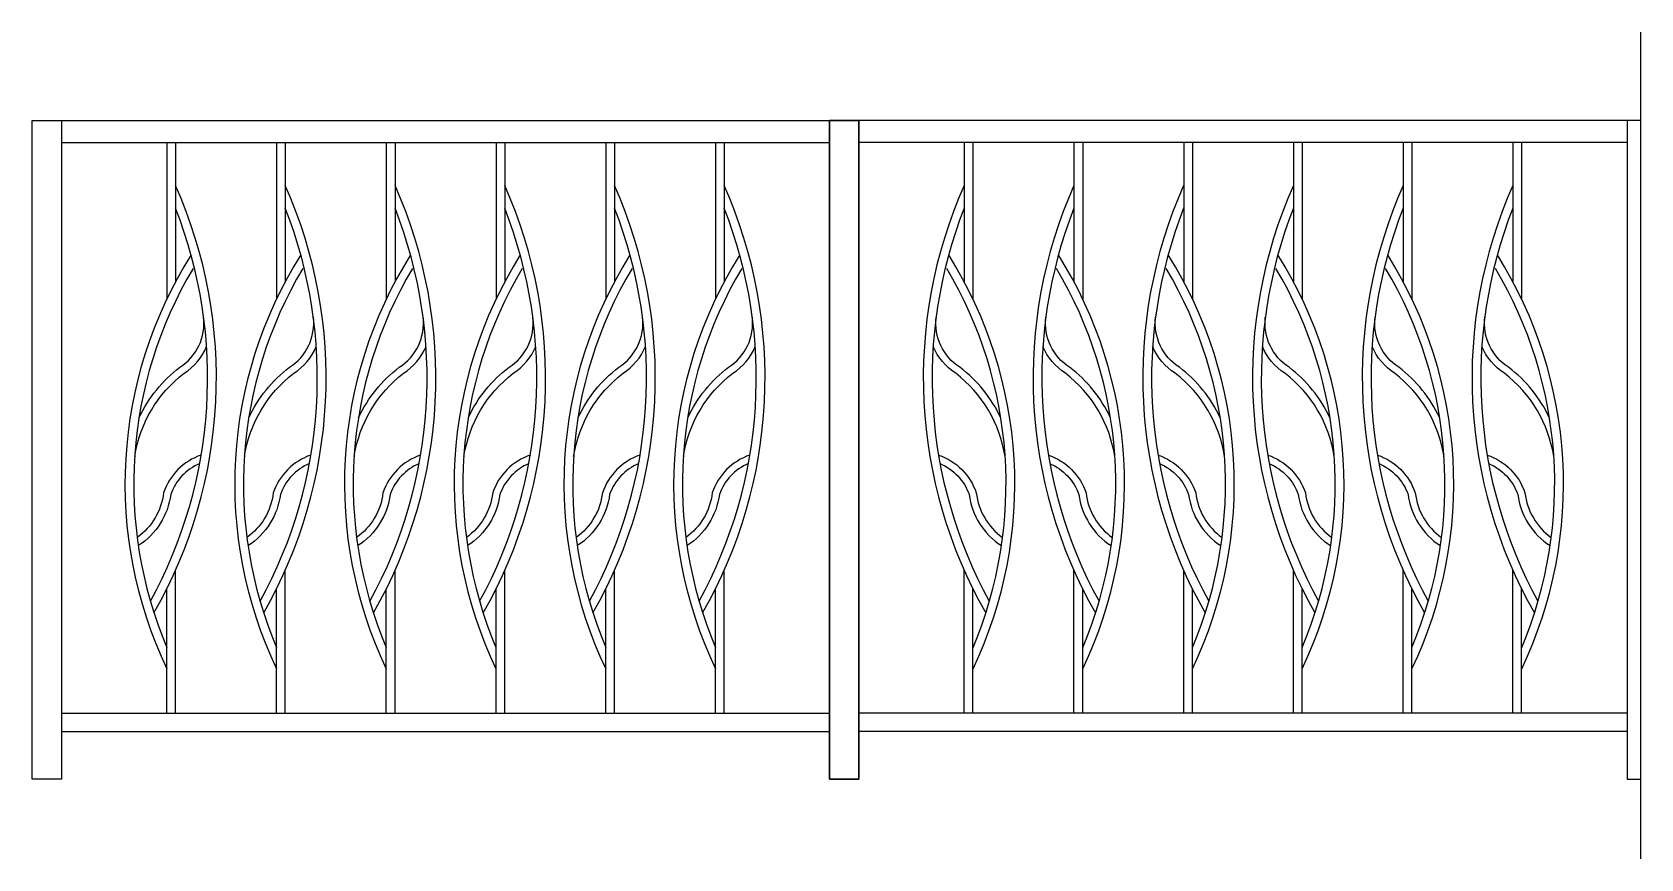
# Model space of a CAD drawing. Extents: x 146 to 2345, y 379 to 1508.
import ezdxf

# ---------------------------------------------------------------- set-up
doc = ezdxf.new("R2010")
doc.units = 0
doc.header["$LTSCALE"] = 0.85
doc.header["$MEASUREMENT"] = 0
for name, color, linetype in [('3', 3, 'CONTINUOUS'), ('4', 4, 'CONTINUOUS'), ('7', 7, 'CONTINUOUS')]:
    doc.layers.add(name, color=color, linetype=linetype)

msp = doc.modelspace()

# ---------------------------------------------------------------- linework, layer by layer
at = {"layer": '3'}
msp.add_line((2345, 378.8), (2345, 1508.3), dxfattribs=at)
for points in [[(292.1, 981.5, -0.119823), (347.9, 1050.4, 0.286171), (380.5, 1118.8, 0.286171)], [(442.1, 981.5, -0.119823), (497.9, 1050.4, 0.286171), (530.5, 1118.8, 0.286171)], [(592.1, 981.5, -0.119823), (647.9, 1050.4, 0.286171), (680.5, 1118.8, 0.286171)], [(742.1, 981.5, -0.119823), (797.9, 1050.4, 0.286171), (830.5, 1118.8, 0.286171)], [(892.1, 981.5, -0.119823), (947.9, 1050.4, 0.286171), (980.5, 1118.8, 0.286171)], [(1042.1, 981.5, -0.119823), (1097.9, 1050.4, 0.286171), (1130.5, 1118.8, 0.286171)], [(1470.1, 981.5, 0.119823), (1414.2, 1050.4, -0.286171), (1381.7, 1118.8, -0.286171)], [(1620.1, 981.5, 0.119823), (1564.2, 1050.4, -0.286171), (1531.7, 1118.8, -0.286171)], [(1770.1, 981.5, 0.119823), (1714.2, 1050.4, -0.286171), (1681.7, 1118.8, -0.286171)], [(1920.1, 981.5, 0.119823), (1864.2, 1050.4, -0.286171), (1831.7, 1118.8, -0.286171)], [(2070.1, 981.5, 0.119823), (2014.2, 1050.4, -0.286171), (1981.7, 1118.8, -0.286171)], [(2220.1, 981.5, 0.119823), (2164.2, 1050.4, -0.286171), (2131.7, 1118.8, -0.286171)], [(286.2, 928.4, -0.192971), (353.7, 1042.2, 0.14991), (384.5, 1078.9, 0.14991)], [(436.2, 928.4, -0.192971), (503.7, 1042.2, 0.14991), (534.5, 1078.9, 0.14991)], [(586.2, 928.4, -0.192971), (653.7, 1042.2, 0.14991), (684.5, 1078.9, 0.14991)], [(736.2, 928.4, -0.192971), (803.7, 1042.2, 0.14991), (834.5, 1078.9, 0.14991)], [(886.2, 928.4, -0.192971), (953.7, 1042.2, 0.14991), (984.5, 1078.9, 0.14991)], [(1036.2, 928.4, -0.192971), (1103.7, 1042.2, 0.14991), (1134.5, 1078.9, 0.14991)], [(1476, 928.4, 0.192971), (1408.5, 1042.2, -0.14991), (1377.7, 1078.9, -0.14991)], [(1626, 928.4, 0.192971), (1558.5, 1042.2, -0.14991), (1527.7, 1078.9, -0.14991)], [(1776, 928.4, 0.192971), (1708.5, 1042.2, -0.14991), (1677.7, 1078.9, -0.14991)], [(1926, 928.4, 0.192971), (1858.5, 1042.2, -0.14991), (1827.7, 1078.9, -0.14991)], [(2076, 928.4, 0.192971), (2008.5, 1042.2, -0.14991), (1977.7, 1078.9, -0.14991)], [(2226, 928.4, 0.192971), (2158.5, 1042.2, -0.14991), (2127.7, 1078.9, -0.14991)], [(377.1, 930.5, 0.231608), (325.6, 878.9, -0.211084), (289.6, 817.8)], [(527.1, 930.5, 0.231608), (475.6, 878.9, -0.211084), (439.6, 817.8)], [(677.1, 930.5, 0.231608), (625.6, 878.9, -0.211084), (589.6, 817.8)], [(827.1, 930.5, 0.231608), (775.6, 878.9, -0.211084), (739.6, 817.8)], [(977.1, 930.5, 0.231608), (925.6, 878.9, -0.211084), (889.6, 817.8)], [(1127.1, 930.5, 0.231608), (1075.6, 878.9, -0.211084), (1039.6, 817.8)], [(1385.1, 930.5, -0.231608), (1436.6, 878.9, 0.211084), (1472.5, 817.8)], [(1535.1, 930.5, -0.231608), (1586.6, 878.9, 0.211084), (1622.5, 817.8)], [(1685.1, 930.5, -0.231608), (1736.6, 878.9, 0.211084), (1772.5, 817.8)], [(1835.1, 930.5, -0.231608), (1886.6, 878.9, 0.211084), (1922.5, 817.8)], [(1985.1, 930.5, -0.231608), (2036.6, 878.9, 0.211084), (2072.5, 817.8)], [(2135.1, 930.5, -0.231608), (2186.6, 878.9, 0.211084), (2222.5, 817.8)], [(375.1, 918.9, 0.207551), (335.4, 876.7, -0.221967), (291.2, 806.7)], [(525.1, 918.9, 0.207551), (485.4, 876.7, -0.221967), (441.2, 806.7)], [(675.1, 918.9, 0.207551), (635.4, 876.7, -0.221967), (591.2, 806.7)], [(825.1, 918.9, 0.207551), (785.4, 876.7, -0.221967), (741.2, 806.7)], [(975.1, 918.9, 0.207551), (935.4, 876.7, -0.221967), (891.2, 806.7)], [(1125.1, 918.9, 0.207551), (1085.4, 876.7, -0.221967), (1041.2, 806.7)], [(1387.1, 918.9, -0.207551), (1426.8, 876.7, 0.221967), (1471, 806.7)], [(1537.1, 918.9, -0.207551), (1576.8, 876.7, 0.221967), (1621, 806.7)], [(1687.1, 918.9, -0.207551), (1726.8, 876.7, 0.221967), (1771, 806.7)], [(1837.1, 918.9, -0.207551), (1876.8, 876.7, 0.221967), (1921, 806.7)], [(1987.1, 918.9, -0.207551), (2026.8, 876.7, 0.221967), (2071, 806.7)], [(2137.1, 918.9, -0.207551), (2176.8, 876.7, 0.221967), (2221, 806.7)]]:
    msp.add_lwpolyline(points, format="xyb", dxfattribs=at)
at = {"layer": '4'}
for p, q in [((330.1, 1357.7), (330.1, 1143.6)), ((342.1, 1357.7), (342.1, 1167.4)), ((480.1, 1357.7), (480.1, 1143.6)), ((492.1, 1357.7), (492.1, 1167.4)), ((630.1, 1357.7), (630.1, 1143.6)), ((642.1, 1357.7), (642.1, 1167.4)), ((780.1, 1357.7), (780.1, 1143.6)), ((792.1, 1357.7), (792.1, 1167.4)), ((930.1, 1357.7), (930.1, 1143.6)), ((942.1, 1357.7), (942.1, 1167.4)), ((1080.1, 1357.7), (1080.1, 1143.6)), ((1092.1, 1357.7), (1092.1, 1167.4)), ((1420.1, 1357.7), (1420.1, 1167.4)), ((1432.1, 1357.7), (1432.1, 1143.6)), ((1570.1, 1357.7), (1570.1, 1167.4)), ((1582.1, 1357.7), (1582.1, 1143.6)), ((1720.1, 1357.7), (1720.1, 1167.4)), ((1732.1, 1357.7), (1732.1, 1143.6)), ((1870.1, 1357.7), (1870.1, 1167.4)), ((1882.1, 1357.7), (1882.1, 1143.6)), ((2020.1, 1357.7), (2020.1, 1167.4)), ((2032.1, 1357.7), (2032.1, 1143.6)), ((2170.1, 1357.7), (2170.1, 1167.4)), ((2182.1, 1357.7), (2182.1, 1143.6)), ((342.1, 577.7), (342.1, 773)), ((492.1, 577.7), (492.1, 773)), ((642.1, 577.7), (642.1, 773)), ((792.1, 577.7), (792.1, 773)), ((942.1, 577.7), (942.1, 773)), ((1092.1, 577.7), (1092.1, 773)), ((1420.1, 577.7), (1420.1, 773)), ((1570.1, 577.7), (1570.1, 773)), ((1720.1, 577.7), (1720.1, 773)), ((1870.1, 577.7), (1870.1, 773)), ((2020.1, 577.7), (2020.1, 773)), ((2170.1, 577.7), (2170.1, 773)), ((330.1, 577.7), (330.1, 747.5)), ((480.1, 577.7), (480.1, 747.5)), ((630.1, 577.7), (630.1, 747.5)), ((780.1, 577.7), (780.1, 747.5)), ((930.1, 577.7), (930.1, 747.5)), ((1080.1, 577.7), (1080.1, 747.5)), ((1432.1, 577.7), (1432.1, 747.5)), ((1582.1, 577.7), (1582.1, 747.5)), ((1732.1, 577.7), (1732.1, 747.5)), ((1882.1, 577.7), (1882.1, 747.5)), ((2032.1, 577.7), (2032.1, 747.5)), ((2182.1, 577.7), (2182.1, 747.5)), ((186.1, 552.7), (1236.1, 552.7)), ((2326.1, 552.7), (1276.1, 552.7))]:
    msp.add_line(p, q, dxfattribs=at)
for points in [[(146.1, 1387.7), (186.1, 1387.7), (186.1, 487.7), (146.1, 487.7)], [(1276.1, 1387.7), (1236.1, 1387.7), (1236.1, 487.7), (1276.1, 487.7)], [(1236.1, 1387.7), (1276.1, 1387.7), (1276.1, 487.7), (1236.1, 487.7)]]:
    msp.add_lwpolyline(points, close=True, dxfattribs=at)
for points in [[(186.1, 1387.7), (1236.1, 1387.7)], [(2326.1, 1387.7), (1276.1, 1387.7)], [(2344.3, 1387.7), (2326.1, 1387.7), (2326.1, 487.7), (2344.3, 487.7)], [(186.1, 1357.7), (1236.1, 1357.7)], [(2326.1, 1357.7), (1276.1, 1357.7)], [(186.1, 577.7), (1236.1, 577.7)], [(2326.1, 577.7), (1276.1, 577.7)]]:
    msp.add_lwpolyline(points, dxfattribs=at)
at = {"layer": '7'}
for centre, radius, start, end in [((-249, 1035.9), 646.9, 330.2416, 23.9811), ((-99, 1035.9), 646.9, 330.2416, 23.9811), ((51, 1035.9), 646.9, 330.2416, 23.9811), ((201, 1035.9), 646.9, 330.2416, 23.9811), ((351, 1035.9), 646.9, 330.2416, 23.9811), ((501, 1035.9), 646.9, 330.2416, 23.9811), ((2011.1, 1035.9), 646.9, 156.0189, 209.7584), ((2161.1, 1035.9), 646.9, 156.0189, 209.7584), ((2311.1, 1035.9), 646.9, 156.0189, 209.7584), ((2461.1, 1035.9), 646.9, 156.0189, 209.7584), ((2611.1, 1035.9), 646.9, 156.0189, 209.7584), ((2761.1, 1035.9), 646.9, 156.0189, 209.7584), ((-249, 1035.9), 634.9, 331.2679, 21.4167), ((-99, 1035.9), 634.9, 331.2679, 21.4167), ((51, 1035.9), 634.9, 331.2679, 21.4167), ((201, 1035.9), 634.9, 331.2679, 21.4167), ((351, 1035.9), 634.9, 331.2679, 21.4167), ((501, 1035.9), 634.9, 331.2679, 21.4167), ((2011.1, 1035.9), 634.9, 158.5833, 208.7321), ((2161.1, 1035.9), 634.9, 158.5833, 208.7321), ((2311.1, 1035.9), 634.9, 158.5833, 208.7321), ((2461.1, 1035.9), 634.9, 158.5833, 208.7321), ((2611.1, 1035.9), 634.9, 158.5833, 208.7321), ((2761.1, 1035.9), 634.9, 158.5833, 208.7321), ((859.8, 891), 586.9, 147.7841, 205.4933), ((1009.8, 891), 586.9, 147.7841, 205.4933), ((1159.8, 891), 586.9, 147.7841, 205.4933), ((1309.8, 891), 586.9, 147.7841, 205.4933), ((1459.8, 891), 586.9, 147.7841, 205.4933), ((1609.8, 891), 586.9, 147.7841, 205.4933), ((902.4, 891), 586.9, 334.5067, 32.2159), ((1052.4, 891), 586.9, 334.5067, 32.2159), ((1202.4, 891), 586.9, 334.5067, 32.2159), ((1352.4, 891), 586.9, 334.5067, 32.2159), ((1502.4, 891), 586.9, 334.5067, 32.2159), ((1652.4, 891), 586.9, 334.5067, 32.2159), ((859.8, 891), 574.9, 149.1835, 202.857), ((1009.8, 891), 574.9, 149.1835, 202.857), ((1159.8, 891), 574.9, 149.1835, 202.857), ((1309.8, 891), 574.9, 149.1835, 202.857), ((1459.8, 891), 574.9, 149.1835, 202.857), ((1609.8, 891), 574.9, 149.1835, 202.857), ((902.4, 891), 574.9, 337.143, 30.8165), ((1052.4, 891), 574.9, 337.143, 30.8165), ((1202.4, 891), 574.9, 337.143, 30.8165), ((1352.4, 891), 574.9, 337.143, 30.8165), ((1502.4, 891), 574.9, 337.143, 30.8165), ((1652.4, 891), 574.9, 337.143, 30.8165)]:
    msp.add_arc(centre, radius, start, end, dxfattribs=at)

doc.saveas('drawing.dxf')
